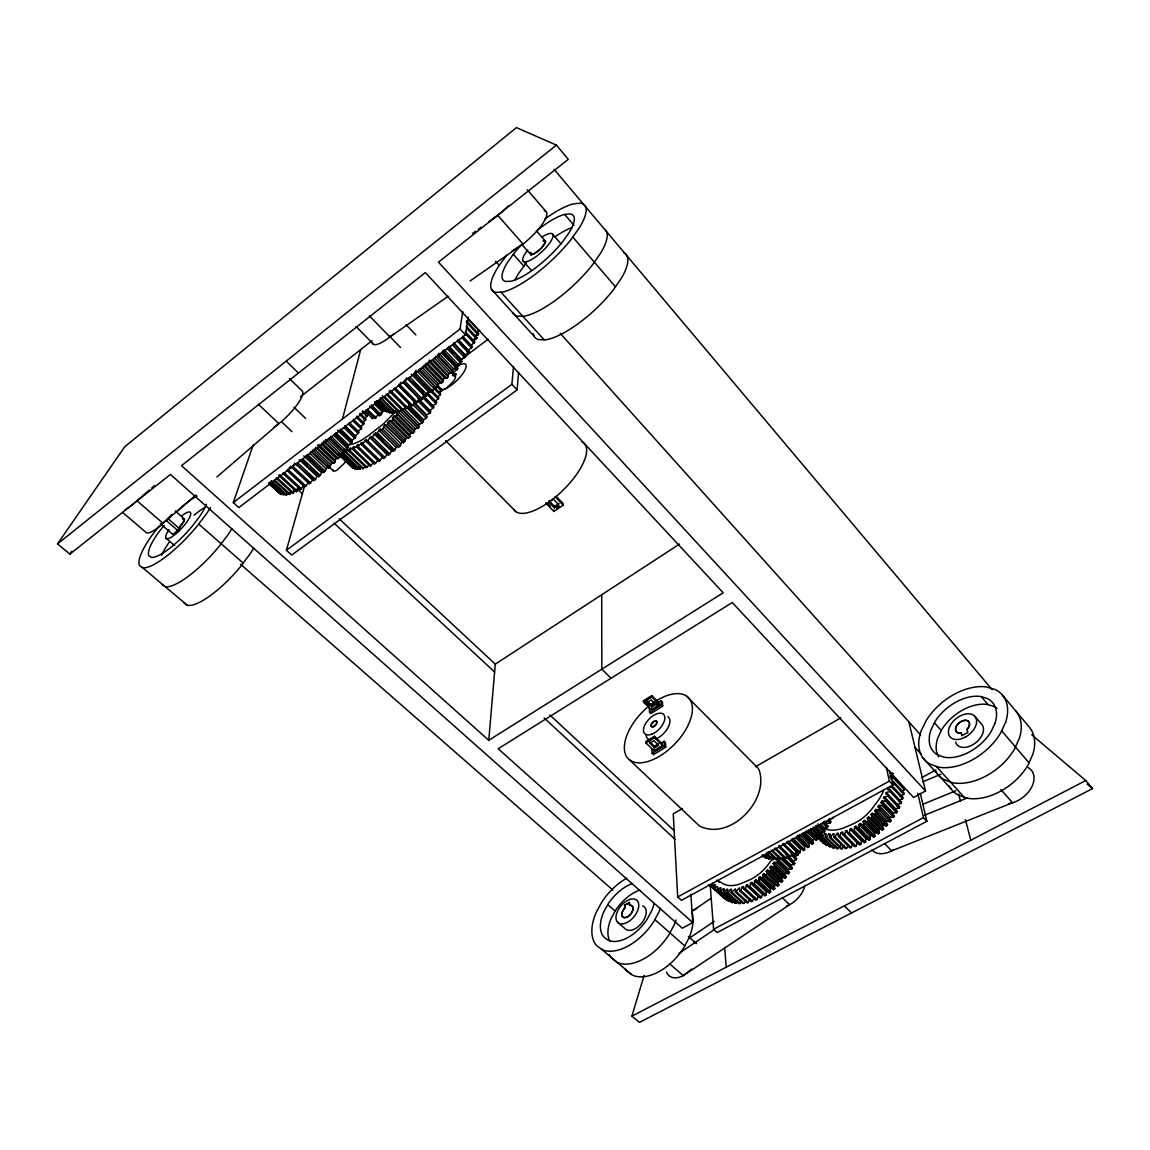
<?xml version="1.0" encoding="UTF-8"?>
<svg xmlns="http://www.w3.org/2000/svg" width="1150" height="1150" viewBox="0 0 1150 1150"><rect width="100%" height="100%" fill="white"/><g stroke="black" fill="none" stroke-linecap="round" stroke-linejoin="round"><path stroke-width="1.5" d="M791.66 839.126L803.347 850.626L804.655 849.792L804.655 846.587L795.34 837.387M629.467 759.834L699.372 825.901C729.891 841.714 770.256 799.868 758.856 769.221M749.8 899.113L748.262 902.621L747.026 902.879L735.31 891.983L735.382 888.864L731.069 892.601L731.501 889.281L730.293 889.338L728.151 892.745L727.016 892.731L727.792 889.324L726.656 889.238L724.27 892.515L723.206 892.371L724.313 888.907L723.264 888.677L720.648 891.811L719.67 891.523L721.107 888.044L720.13 887.685L717.327 890.632L716.45 890.215C719.627 886.305 716.939 885.198 714.366 889.008L713.575 888.447L715.587 885.069L714.84 884.436L711.764 886.938L711.088 886.262L713.345 882.984M735.31 891.983L739.407 887.857L739.694 890.876L740.959 890.474L742.196 886.966L743.518 886.477L744.165 889.295L745.459 888.749L746.35 885.284L747.687 884.666L748.679 887.239L749.973 886.578L750.519 883.2L751.841 882.452L764.879 895.764L766.159 894.988L766.317 891.811L754.644 880.785L755.996 879.894L769.307 892.903L770.543 892.012L770.356 888.907L758.698 877.867L759.963 876.889L773.605 889.654L774.812 888.648L774.252 885.744L762.608 874.69L763.83 873.612L777.731 886.061L778.881 884.968L777.961 882.294L766.346 871.211L767.496 870.047L770.026 871.053L781.641 882.165L782.704 881.001L781.439 878.6L769.853 867.488L770.917 866.252L773.691 866.899L785.277 878.025L786.255 876.803L784.702 874.733L773.145 863.607L774.151 862.27L777.041 862.529L788.598 873.684L789.489 872.404L777.328 860.689M766.159 894.988L754.472 883.976L754.644 880.785M545.704 503.039L553.869 511.434L563.184 505.166L563.27 503.714L556.284 496.484M900.824 791.674L904.403 789.748L904.475 788.512L893.406 776.609L889.928 777.084M904.403 789.748L893.32 777.846L893.406 776.609M553.869 511.434L553.969 509.982M554.444 507.883L554.53 506.446L548.938 500.667L548.837 502.119L554.444 507.883L558.886 504.879L553.294 499.1L548.837 502.119M848.341 845.02L846.587 848.456L845.293 848.614L833.851 837.085L834.095 833.779L832.773 833.879L830.659 837.329L829.409 837.358L830.041 833.937L828.791 833.894L826.39 837.258L825.211 837.143L826.203 833.664L825.024 833.477L822.365 836.682L821.273 836.424L822.609 832.916L821.531 832.6L819.619 834.613M402.112 441.988L399.999 445.941L398.561 447.192L397.454 446.027L393.53 451.332L376.266 434.369L380.233 429.036L381.311 430.158L382.749 428.907L384.919 424.968L403.578 442.736L406.64 437.704L408.509 438.064L409.889 436.684L409.673 434.686L392.538 417.594L393.947 416.156L396.132 416.056L398.259 411.556L400.761 411.053L417.881 428.231L419.146 426.794L403.506 410.823M488.764 740.312L723.206 592.796L425.313 272.579L181.513 465.678L488.764 740.312L495.276 664.154L339.135 518.751M304.621 485.803L286.408 550.261L291.726 555.048L517.069 389.893L518.592 372.413M900.206 796.447L903.814 794.19L904.029 792.896L892.932 781.008L892.702 782.302L903.814 794.19M286.408 550.261L511.879 384.359L513.547 366.491M384.919 424.968L386.342 425.673L389.476 420.641L391.302 420.957L408.509 438.064M833.851 837.085L835.144 836.913L836.913 833.477L838.336 833.218L838.451 836.323L839.802 836.007L841.283 832.456L842.677 832.068L843.194 835.058L844.56 834.613L845.681 831.076L847.104 830.544L847.996 833.319L849.376 832.744L850.137 829.265L851.546 828.589L852.826 831.119L864.239 842.777L865.605 842.073L865.95 838.695L854.565 827.037L855.974 826.232L868.997 840.176L870.349 839.356L870.306 836.179L858.935 824.492L860.358 823.544L873.655 837.171L874.963 836.237L874.546 833.161L863.19 821.431L864.512 820.41L866.798 822.034L878.154 833.779L879.405 832.744L878.6 829.883L867.273 818.139L868.523 817.018L871.111 818.283L882.452 830.056L883.631 828.949L882.452 826.318L871.139 814.545L872.318 813.352L875.164 814.258L886.477 826.059L887.57 824.866L886.032 822.509L874.733 810.721L875.826 809.442L878.902 809.974L890.186 821.804L891.193 820.554L889.338 818.541L890.344 817.19L893.55 817.363L894.441 816.069L880.986 802.499L881.849 801.148L885.284 800.917L896.511 812.777L897.273 811.454L886.061 799.595L883.559 798.229L884.292 796.849L887.843 796.246L888.49 794.909L885.73 793.888L886.334 792.508L889.942 791.545L890.459 790.208L887.469 789.561L887.929 788.196L891.566 786.873L891.94 785.551L903.081 797.453L902.707 798.776L899.07 800.055L898.61 801.435M865.605 842.073L854.191 830.415L854.565 827.037M800.055 852.567L788.368 841.096L787.046 841.814L798.732 853.286L800.055 852.567L800.443 849.232L791.114 840.046M311.061 451.777L328.814 468.064L331.976 463.033L333.673 463.364L335.038 461.998L334.938 460.014L318.593 444.418M253.201 444.949L233.292 502.593L238.855 507.581L465.448 334.851L468.122 317.113M748.679 887.239L760.394 898.222L763.528 893.435L764.879 895.764M233.292 502.593L460.014 329.058L462.789 311.391M426.995 362.825L443.181 379.586L443.181 381.699L438.452 383.942L438.035 386.457L436.54 387.766L435.189 386.831L418.974 370.142M455.802 368.561L459.598 364.493M382.332 457.254L378.925 461.596L361.632 444.791L362.149 442.333L357.118 447.408L374.411 464.154L378.666 459.598M847.996 833.319L859.424 844.948L860.804 844.373L861.537 840.894L862.946 840.233M795.412 854.91L783.711 843.467L782.388 844.071L794.089 855.499L795.412 854.91L796.159 851.474L797.539 850.799M476.905 333.371L479.679 330.266M744.165 889.295L755.881 900.234L759.374 895.634M342.427 419.06L360.712 349.571M325.306 471.27L307.596 454.523L306.173 455.788L323.897 472.521L327.448 467.317M439.214 393.257L442.003 390.166L437.244 385.264M416.171 370.185L413.784 374.21L431.308 392.179L435.189 386.831M1031.723 734.807L1085.773 780.548L1092.5 788.627L639.457 1022.393L631.882 1016.154L644.129 975.372M843.194 835.058L854.622 846.644L855.988 846.213L857.095 842.677L858.504 842.159M794.19 857.857L798.488 854.004L794.679 850.267M789.446 857.282L793.241 852.783M363.572 419.592L367.482 415.567L362.595 410.751M357.118 447.408L358.053 444.604L352.892 449.535L370.156 466.224L373.118 463.191M739.694 890.876L751.41 901.801L755.219 897.417M475.654 336.95L478.644 333.831L466.555 320.85M320.376 475.525L302.651 458.836L301.243 460L318.967 476.689L322.906 471.371L323.897 472.521M897.273 811.454L894.772 810.074L895.505 808.694L899.041 808.119L899.688 806.783L896.914 805.747L897.503 804.367L901.111 803.433L901.614 802.096L890.459 790.208M178.753 527.965L184.201 520.648L184.23 518.822L182.606 518.909L184.331 518.866L183.626 521.827L177.776 530.495L172.744 534.376M369.596 406.051L379.529 415.912L381.196 414.647L383.108 411.111L384.934 411.283L375.001 401.393M437.891 396.879L440.766 393.904L433.607 386.544M427.584 395.14L410.047 377.214L408.552 378.364L426.104 396.276L430.373 390.842L431.308 392.179M783.236 857.598L790.913 865.044L794.161 864.584L794.822 863.262L792.364 862.141L796.878 858.619L790.51 852.394M774.338 848.341L784.889 858.576L786.183 858.259L787.592 854.824L779.413 846.846M838.451 836.323L849.893 847.881L851.244 847.579L852.696 844.028M363.228 422.309L366.131 419.276L360.007 413.238M352.892 449.535L354.186 446.488L348.967 451.174L366.217 467.791L369.251 464.887M278.573 475.295L296.298 491.711L297.634 488.649M361.632 444.791L366.491 439.516L366.361 441.729L367.741 440.766L370.976 436.368L371.263 438.236L388.542 455.156L392.811 449.794L390.353 447.379M371.263 438.236L375.576 432.86L382.964 440.119M472.65 341.766L477.077 337.769L466.152 326.068M315.488 479.464L297.735 462.817L296.355 463.896L314.094 480.527L315.488 479.464L316.94 476.316L299.244 459.684M833.247 817.161L832.614 818.498L829.208 819.116L828.489 820.496L830.875 821.804L830.128 823.127L826.908 823.386L824.607 821.057M434.729 401.781L439.012 397.972L431.825 390.598M405.993 378.925L403.406 382.174L420.957 400.013L422.424 398.993L424.048 395.686L406.554 377.832M826.908 823.386L826.045 824.78L828.086 826.404L827.224 827.698L824.076 827.583L820.611 824.09M771.075 850.324L780.447 859.395L781.698 859.208L783.466 855.715M357.621 424.724L360.079 427.139L364.277 423.329L356.902 416.084M348.967 451.174L350.635 447.911L345.417 452.295L362.624 468.841L365.7 466.109M276.086 478.127L292.517 493.307L294.199 490.044M365.096 440.436L383.654 458.591L388.226 453.244L384.531 449.636M731.069 892.601L742.785 903.469L743.978 903.339L745.775 899.961M290.418 466.224L309.336 483.978L313.893 478.644L310.112 475.079M468.05 343.246L470.494 345.848L474.979 342.039L465.232 331.631M790.913 865.044L790.165 866.396L792.35 867.876L791.574 869.184L788.44 869.271L776.911 858.116L776.049 859.452L777.932 861.249L777.041 862.529M291.597 467.403L294.17 464.212M366.103 409.903L374.799 418.485L375.993 416.343M424.019 397.339L432.443 405.921L436.037 403.636L436.77 402.342L427.153 392.495M401.149 382.375L398.403 385.566L415.969 403.348L420.066 398.59M350.319 424.034L357.722 431.279L361.201 428.964L361.963 427.671L353.323 419.218M345.417 452.295L347.415 448.859L342.254 452.884M885.284 800.917L886.061 799.595M767.984 851.805L776.178 859.711L777.386 859.668L779.441 856.232M289.714 467.374L287.011 470.494L304.75 487.025L308.804 482.368M829.409 837.358L840.851 848.858L842.102 848.844L844.201 845.394M893.55 817.363L882.294 805.518L879.089 805.359L878.083 806.725L891.193 820.554M458.088 339.782L467.878 350.161L471.558 347.947L472.377 346.596L462.602 336.188M788.598 873.684L785.709 873.396L784.702 874.733M727.016 892.731L738.731 903.569L739.867 903.584L741.276 901.327M773.878 856.98L767.309 865.691A33.019 20.341 -46.9 0 1 749.584 879.923L740.629 883.689A32.948 20.24 -47.1 0 1 723.796 884.091L717.945 880.742L719.785 882.452A32.804 20.111 -47.2 0 1 717.111 880.066M428.792 411.7L434.053 406.956L423.2 395.887M896.511 812.777L893.076 812.978L892.227 814.329L894.441 816.069M327.937 438.998L359.433 469.372L360.913 467.058M458.275 339.667L469.315 351.382L463.824 356.141M393.616 388.513L411.154 406.238L412.505 405.461L414.848 401.824L398.59 385.351M353.999 437.029L359.174 432.271L349.269 422.611M270.983 481.045L286.091 494.946L287.629 492.574M452.482 375.489L454.049 373.865L453.158 372.643L458.016 368.618L455.659 366.16M788.44 869.271L787.577 870.593L789.489 872.404M343.002 451.72L344.511 449.406L343.663 449.449M351.411 440.809L355.982 437.072L344.799 426.19M282.656 473.139L300.394 489.598L304.046 485.271M69.891 554.099L170.43 474.461L682.281 928.194L692.688 922.602L498.18 748.736L732.248 602.514L913.589 797.453L925.52 791.013L438.452 262.171L568.273 159.347L556.413 145.116L516.422 127.607L124.775 446.717L57.5 543.921L69.891 554.099L71.904 551.152M379.442 400.732L391.891 413.152L393.559 410.708M882.294 805.518L883.186 804.209M340.759 454.121L356.673 469.387L358.369 466.957M414.518 402.514L426.636 414.791L429.927 413.166L430.905 411.772L417.579 398.231M766.288 853.904L772.139 859.553L773.26 859.654L774.827 857.426M389.074 391L406.611 408.652L410.521 404.268L404.283 397.957M413.971 403.19L427.34 416.717L426.247 418.14L422.036 420.886L408.652 407.402M825.211 837.143L836.639 848.599L837.818 848.729L840.204 845.394M296.298 491.711L299.23 488.678M737.553 901.154L735.971 903.339L734.908 903.181L723.206 892.371M824.076 827.583L823.127 828.891L824.909 830.875L823.946 832.126L820.985 831.637L815.206 825.844M506.532 255.357L498.64 266.196A62.862 18.184 -42.8 0 0 495.434 292.316L502.306 292.129A62.862 18.184 -42.8 0 0 571.219 239.286L579.284 227.887A62.862 18.184 -42.8 0 0 579.945 203.133L572.484 204.082A62.862 18.184 -42.8 0 0 545.071 218.888M374.799 418.485L378.767 414.402L371.335 407.028M456.536 356.902L460.244 360.798L465.793 356.342L453.488 343.332M334.938 460.014L336.332 458.577L338.402 458.505L339.724 457.082L339.236 455.457L342.959 453.517L344.209 452.079L343.332 450.843L347.271 448.486L348.45 447.034L347.185 446.186L352.389 442.017L339.926 429.927M386.098 394.234L402.356 410.564L406.467 406.266M164.062 525.378L158.369 532.694A42.334 10.867 -47.1 0 0 148.982 555.924L151.498 557.391A42.334 10.867 -47.1 0 0 192.352 526.01L198.821 517.586A42.334 10.867 -47.1 0 0 206.526 504.261M158.858 526.441L152.188 535.009A55.876 14.346 -47.1 0 0 139.61 565.757L142.873 567.769A55.876 14.346 -47.1 0 0 197.009 526.254L205.577 515.056A55.876 14.346 -47.1 0 0 210.536 507.495M292.517 493.307L295.521 490.389M878.902 809.974L879.908 808.723L878.039 806.682M764.851 855.528L768.358 858.892L769.408 859.136L771.118 856.994M773.691 866.899L774.683 865.663L773.102 863.549M428.548 361.316L444.719 378.091L446.789 378.192L448.198 376.769L447.781 374.957L449.204 373.463L451.677 373.161L453.028 371.709L452.194 370.271L456.334 368.043L457.614 366.577L456.363 365.527L461.883 361.431L448.299 347.127M418.14 425.529L423.401 421.748L408.782 406.999M382.231 395.686L398.461 411.959L401.652 409.069M821.273 836.424L832.701 847.866L833.793 848.125L835.547 845.997M719.67 891.523L731.357 902.304L732.349 902.606L734.074 900.522M273.973 480.427L289.11 494.385L292.129 491.639M810.635 828.575L817.592 835.518L820.324 836.381L821.387 835.188L819.936 832.902L820.985 831.637M886.032 822.509L887.11 821.244L890.186 821.804M781.439 878.6L782.503 877.364L785.277 878.025M397.181 409.946L383.669 423.703L368.058 435.85A39.776 11.73 -45.2 0 1 351.009 444.374L347.458 445.251M380.003 397.871L394.967 412.821L398.101 410.162M286.091 494.946L289.053 492.444M409.673 434.686L411.082 433.248L413.296 433.205L415.351 428.677L417.881 428.231M762.551 855.528L765.842 858.144L767.654 856.175M875.164 814.258L876.271 813.05L874.733 810.721M770.026 871.053L771.104 869.889L769.853 867.488M391.891 413.152L395.054 410.636M444.719 378.091L443.181 379.586M716.45 890.215L728.137 900.967L729.014 901.399L730.883 899.444M805.805 831.091L816.399 840.406L817.549 839.284L816.443 836.726L817.592 835.518M171.522 514.567A26.522 6.541 -47 0 1 167.972 518.477L158.168 527.447A26.522 6.541 -47 0 1 145.719 532.148L122.561 512.354M356.673 469.387L359.662 467.101M777.961 882.294L779.096 881.144L781.641 882.165M882.452 826.318L883.617 825.125L886.477 826.059M391.302 420.957L392.696 419.563L392.538 417.594M372.011 418.341L374.929 416.444M764.577 854.809L762.608 856.693L761.746 856.189M766.101 874.977L767.237 873.885L766.346 871.211M804.583 832.212L812.705 840.305L813.452 843.108L812.231 844.143L810.089 842.619L808.766 843.683L809.126 846.63L807.861 847.564L796.663 836.467M691.653 968.99L683.287 975.631A21.131 13.139 -51 0 1 666.497 972.038M871.111 818.283L872.304 817.161L871.139 814.545M812.705 840.305L813.927 839.184M365.714 415.337L368.129 413.152M774.252 885.744L775.459 884.681L777.731 886.061M878.6 829.883L879.851 828.776L882.452 830.056M125.106 509.637A26.795 6.095 -46.9 0 0 136.979 500.796L149.155 490.188M151.857 487.83L154.56 485.473M195.917 494.974L163.027 523.322L136.979 500.796M216.904 476.963L278.846 423.631L258.405 404.283M158.168 527.447L163.286 523.049M761.947 878.586L763.154 877.579L762.608 874.69M866.798 822.034L868.063 820.999L867.273 818.139M767.654 890.919L766.317 891.811M57.5 543.921L556.413 145.116M873.655 837.171L871.714 835.245L870.306 836.179M300.481 396.764L371.953 340.759M770.356 888.907L771.607 887.929L773.605 889.654M874.546 833.161L875.854 832.14L878.154 833.779M460.877 359.749L488.118 339.164M488.649 221.921L497.777 215.352A30.202 7.763 -43.1 0 0 508.401 205.778M755.996 879.894L757.62 881.863L758.871 880.958L758.698 877.867M472.592 233.436L475.511 231.351M478.429 229.252L481.347 227.154M862.284 825.441L863.592 824.507L863.19 821.431M448.241 296.24L389.908 336.979L369.438 315.876M470.12 280.959L522.991 244.016A29.857 8.294 -42.9 0 0 543.303 222.626A29.857 8.294 -42.9 0 0 544.209 210.838M804.655 846.587L805.977 845.681L807.861 847.564M691.955 911.289L711.088 898.279M554.53 506.446L558.986 503.441M556.629 508.199L559.288 506.402M688.979 938.4L714.236 921.351M678.931 953.364L714.481 929.459M495.276 664.154L679.564 544.036M889.942 775.848L893.435 773.605M643.468 700.796L651.748 695.606L659.424 703.182L659.525 704.605L651.245 709.766L643.554 702.233L643.468 700.796L648.6 705.827M643.554 702.233L651.834 697.029L651.748 695.606M647.263 702.391L651.216 699.904L655.831 704.447L651.878 706.919L647.263 702.391L647.163 700.954L651.777 705.482L651.878 706.919M651.777 705.482L655.73 703.024L655.831 704.447M656.679 703.398L661.121 700.623L662.386 701.888L662.702 706.172L650.828 713.575L649.549 712.324L649.276 708.026L650.555 709.277M656.664 704.893L659.424 703.182M649.549 712.324L661.437 704.921L661.121 700.623M654.436 736.259L645.883 741.534L645.984 743.058L653.919 750.691L662.472 745.459L662.357 743.935L654.436 736.259L654.537 737.783L662.472 745.459M645.984 743.058L654.537 737.783M753.193 884.767L754.472 883.976M649.808 743.216L653.89 740.701L658.648 745.301L654.566 747.802L649.808 743.216L649.707 741.693M654.566 747.802L654.465 746.278L658.548 743.777M654.925 746.896L657.987 745.013M661.049 743.144L664.111 741.261L665.419 742.541L665.764 747.126L653.488 754.616L652.165 753.351L651.863 748.765M855.974 826.232L857.598 828.489L858.949 827.655L858.935 824.492M652.165 753.351L664.441 745.847L664.111 741.261M800.443 849.232L801.794 848.427M476.086 332.35L478.472 330.956M682.568 808.493L673.253 813.826L677.695 896.971L681.433 900.349L892.917 784.932L889.899 771.118M755.492 766.719L840.822 717.844M511.764 251.217L522.991 244.016L497.777 215.352L491.567 219.822M865.95 838.695L867.359 837.904M961.917 735.54L967.883 732.492L966.891 729.359M890.934 779.154L893.32 777.846M677.695 896.971L889.352 781.123L886.377 767.323M438.624 392.006L442.003 390.166M921.768 777.63L935.956 769.911M692.257 910.929L696.929 908.399M713.589 929.272L923.464 817.607L926.886 821.273L717.197 932.535L713.589 929.272L710.197 884.824M631.882 1016.154L1085.773 780.548M852.826 831.119L854.191 830.415M475.309 335.541L478.644 333.831M473.857 339.149L477.077 337.769M922.731 781.813L940.858 774.238M922.961 804.238L955.808 790.769M924.356 815.321L967.567 797.798M892.184 772.699L889.812 773.26L889.669 772.081M961.299 732.981L960.106 733.168A8.007 5.117 -38.7 0 1 956.556 726.067A8.007 5.117 -38.7 0 1 967.164 720.619A8.007 5.117 -38.7 0 1 967.064 729.617M543.131 240.709L545.1 240.824L545.129 242.765L541.621 247.854L534.046 253.877L531.286 254.667L530.553 252.382L531.099 254.682C537.424 253.259 543.087 247.724 545.402 241.73L543.375 240.609M359.433 469.372L360.309 469.272L343.117 452.769M466.943 351.584L469.315 351.382M822.796 828.244L825.312 828.891A33.896 21.462 -43.5 0 0 843.741 827.885L853.329 823.803A33.983 21.577 -43.3 0 0 871.815 809.025L878.442 800.127A33.968 21.519 -43 0 0 883.66 790.223M350.793 441.571L352.389 442.017M460.244 360.798L461.883 361.431M387.133 412.232L376.553 401.393M422.036 420.886L423.401 421.748M162.021 584.588L165.442 586.73A55.387 15.108 -47.2 0 0 219.506 545.948L227.93 534.779A55.387 15.108 -47.2 0 0 231.869 528.684M184.057 603.089L187.608 605.36A54.898 15.841 -47.3 0 0 241.615 565.297L249.866 554.142A54.898 15.841 -47.3 0 0 253.719 548.047M822.897 842.878L823.688 843.525L816.098 835.949M142.226 567.381L186.904 604.914M601.091 948.865L631.321 974.323M1087.081 784.027L1092.5 788.627M165.959 538.128L174.613 545.56M669.415 963.643L683.287 975.631L789.633 904.676L782.302 897.719M617.55 922.214L625.082 928.697A14.562 8.553 -50.4 0 0 641.988 922.717A14.562 8.553 -50.4 0 0 642.663 905.869M607.717 904.648L615.149 911.073M160.281 523.624L172.327 534.031M167.67 518.348L179.688 528.77M166.664 520.864L178.71 531.3M175.174 510.916L184.575 519.124M198.691 524.069L243.239 563.112M240.58 564.247L612.878 890.086M654.839 919.598L684.768 945.904M688.404 936.517L696.469 943.647A21.131 13.139 -51 0 0 693.594 941.778M708.529 884.867L711.16 887.283M270.365 482.31L284.194 495.032L269.689 482.281M269.387 483.173L281.923 494.701L269.79 484.021M268.827 483.345L280.111 493.853L268.453 483.187M724.227 892.515L735.942 903.325L724.27 892.515M274.893 480.168L290.044 494.141M720.648 891.811L732.349 902.606M717.327 890.632L729.014 901.399M271.788 480.93L286.911 494.845M710.283 884.867L714.164 888.447M716.738 890.819L721.179 895.174M709.55 884.465L726.024 899.746L711.088 886.262M711.764 886.938L723.408 897.661L722.732 896.986M279.709 474.734L297.433 491.151M728.151 892.745L739.867 903.584M277.136 477.71L293.566 492.904M283.877 472.434L301.616 488.908M297.203 488.951L302.464 493.839M334.046 523.121L494.601 672.003M544.122 717.931L675.151 839.414M732.262 892.472L743.978 903.339M740.959 890.474L752.675 901.399M288.291 469.66L306.044 486.191M549.887 714.998L674.116 830.659M736.546 891.71L748.262 902.621M745.459 888.749L757.16 899.717M292.934 466.44L310.687 483.043M742.196 886.966L753.897 897.891M749.973 886.578L761.674 897.561M746.35 885.284L758.037 896.253M294.788 463.091L312.484 479.679M751.841 882.452L754.443 884.882M303.212 460.891L307.007 464.471M310.787 468.036L318.967 476.689M750.519 883.2L762.206 894.182M306.504 455.874L322.906 471.371M757.62 881.863L769.307 892.903M303.772 455.932L321.454 472.621M309.609 453.114L325.996 468.639M758.871 880.958L770.543 892.012M314.137 448.902L330.51 464.471M763.154 877.579L774.812 888.648M312.527 449.952L330.208 466.742M281.707 421.906L291.985 431.667M327.98 465.822L333.112 470.709M311.118 451.274L328.814 468.064M759.963 876.889L771.607 887.929M767.237 873.885L778.881 884.968M317.386 445.165L335.038 461.998M317.271 447.753L333.673 463.364M763.83 873.612L775.459 884.681M315.618 447.465L331.976 463.033M771.104 869.889L782.704 881.001M323.38 441.427L339.724 457.082M322.043 442.851L338.402 458.505M767.496 870.047L779.096 881.144M321.252 444.159L336.332 458.577M762.335 854.766L765.842 858.144M294.069 407.33L305.569 418.384M341.493 454.149L357.42 469.43M770.917 866.252L782.503 877.364M325.522 439.559L340.558 453.991M339.092 453.848L354.976 469.071L338.488 453.661M339.034 454.71L352.993 468.194L339.135 455.026M324.171 441.039L339.236 455.457M333.5 435.203L347.271 448.486M766.245 852.869L773.26 859.654M650.9 742.842L654.465 746.278M774.151 862.27L785.709 873.396M330.841 436.109L344.583 449.348M346.394 452.022L363.616 468.596M764.721 854.622L769.408 859.136M329.561 437.604L343.332 450.843M774.683 865.663L786.255 876.803M329.159 437.604L344.209 452.079M354.071 448.974L371.335 465.678M335.886 432.659L348.364 444.705M769.178 851.747L777.386 859.668M334.693 433.751L348.45 447.034M334.707 434.139L347.185 446.186M350.06 450.757L367.296 467.389M385.494 411.01L376.036 401.566M289.412 378.58L301.861 390.669A27.054 6.943 -45.7 0 1 295.809 406.467A27.054 6.943 -45.7 0 1 274.016 427.052M340.716 429.223L351.9 440.076M358.383 446.703L375.676 463.464M782.115 857.943L792.35 867.876M339.595 430.732L349.557 440.378M772.326 850.137L781.698 859.208M664.441 745.847L665.764 747.126M780.045 858.015L791.574 869.184M337.568 430.158L351.296 443.44M778.909 847.018L792.997 860.761M785.881 854.565L794.822 863.262M345.058 425.96L354.962 435.606M362.969 443.957L380.262 460.776M360.769 443.152L365.7 447.939M375.547 457.513L378.005 459.899M786.499 857.124L794.161 864.584M343.793 427.599L354.991 438.481M775.646 848.01L786.183 858.259M286.206 361.1L298.454 373.06M367.741 440.766L385.034 457.643M611.067 678.212L601.824 669.185L601.709 594.78M844.316 905.884L851.561 912.956M791.243 854.967L796.332 859.941M348.393 423.962L358.311 433.636M779.068 845.408L790.769 856.822M786.816 842.318L796.159 851.474M372.686 437.158L389.965 454.106M795.527 852.826L798.071 855.312M352.561 420.512L361.201 428.964M369.538 437.402L386.774 454.279M377.703 433.191L394.967 450.182M374.109 434.01L391.345 450.929M356.284 417.292L363.659 424.537M661.437 704.921L662.702 706.172M380.233 429.036L398.561 447.192M651.834 697.029L659.525 704.605M362.25 411.772L367.137 416.588M792.968 838.292L804.655 849.792M378.738 430.287L395.959 447.264M359.519 414.374L365.643 420.397M367.411 409.357L376.107 417.967M797.467 835.101L809.126 846.63M383.381 426.348L400.588 443.354M365.168 411.341L372.6 418.686M382.749 428.907L399.999 445.941M802.973 832.701L813.452 843.108M371.263 404.786L381.196 414.647M388.01 422.036L405.188 439.084M801.751 833.75L812.231 844.143M801.952 834.541L810.089 842.619M387.78 424.35L405.001 441.427M799.466 834.454L808.766 843.683M386.342 425.673L403.578 442.736M377.257 402.471L384.373 409.285M807.099 831.148L816.399 840.406M392.696 419.563L409.889 436.684M374.44 402.486L383.108 411.111M374.857 404.455L382.289 411.844M389.476 420.641L406.64 437.704M380.952 397.656L395.916 412.62M818.656 835.633L830.07 847.047L817.65 835.245M397.483 414.632L414.632 431.796M816.557 835.374L826.692 845.509L815.666 834.857M396.132 416.056L413.296 433.205M379.026 399.438L392.725 413.109M809.485 829.768L816.443 836.726M393.947 416.156L411.082 433.248M808.263 830.012L817.549 839.284M377.559 400.674L389.965 413.066L376.869 400.588M826.333 837.243L837.818 848.729M384.546 396.577L399.539 411.614M815.307 828.259L819.936 832.902M813.28 827.066L821.387 835.188M398.259 411.556L415.351 428.677M822.365 836.682L833.793 848.125M812.202 828.259L820.324 836.381M396.908 413.022L414.014 430.143M828.791 833.894L831.062 836.194M817.981 823.903L824.909 830.875M830.659 837.329L842.102 848.844M404.786 409.342L419.405 424.034M817.003 825.154L823.946 832.126M387.277 393.717L403.549 410.061M402.04 409.601L419.146 426.794M686.392 695.98L758.367 768.502M823.472 821.732L828.086 826.404M445.567 440.594L516.062 511.793M823.731 822.451L826.045 824.78M408.667 404.642L423.243 419.362M822.609 823.041L827.224 827.698M835.144 836.913L846.587 848.456M390.339 390.339L407.876 408.006M406.367 407.215L422.223 423.186M827.827 820.798L830.128 823.127M839.802 836.007L851.244 847.579M412.879 404.628L426.247 418.14M836.913 833.477L839.198 835.791M394.953 387.723L412.505 405.461M403.075 382.504L419.319 399.036M417.666 398.015L429.741 410.277M417.795 400.861L429.927 413.166M844.56 834.613L855.988 846.213M399.826 384.632L417.378 402.442M828.575 819.476L830.875 821.804M841.283 832.456L850.411 841.714M356.069 326.499L373.664 344.454M422.323 397.239L433.205 408.308M849.376 832.744L860.804 844.373M404.872 381.124L422.424 398.993M845.681 831.076L857.095 842.677M411.341 374.167L428.835 392.078M427.613 395.025L436.037 403.636M413.066 381.8L423.071 392.021M850.137 829.265L861.537 840.894M858.949 827.655L870.349 839.356M415.279 372.959L432.802 390.942M857.598 828.489L868.997 840.176M414.129 374.196L438.423 399.194M863.592 824.507L874.963 836.237M389.404 336.044L400.516 347.501M441.269 389.505L420.526 368.417L419.031 369.739L436.54 387.766M436.942 386.299L441.701 391.201M860.358 823.544L871.714 835.245M546.983 502.794L550.476 506.388M417.421 371.464L440.321 395.039M424.235 365.01L441.715 383.079M864.512 820.41L875.854 832.14M423.775 365.815L439.976 382.562M884.508 843.482L891.638 850.856L1012.532 802.758L1000.946 789.604M422.251 367.224L438.452 383.942M868.523 817.018L879.851 828.776M555.019 496.714L563.184 505.166M868.063 820.999L879.405 832.744M425.716 363.616L443.181 381.699M432.874 359.447L447.781 374.957M872.304 817.161L883.631 828.949M432.012 359.936L448.198 376.769M429.338 360.079L446.789 378.192M437.316 354.746L452.194 370.271M876.271 813.05L887.57 824.866M438.121 356.141L453.028 371.709M406.065 324.717L415.883 334.966M451.504 372.126L455.184 375.964M435.505 356.313L451.677 373.161M872.318 813.352L883.617 825.125M434.312 357.952L449.204 373.463M441.499 352.403L456.378 367.986L441.456 352.461M454.652 367.727L457.01 370.185M875.826 809.442L887.11 821.244M438.696 353.223L453.546 368.762M447.091 348.594L460.69 362.897M879.089 805.359L890.344 817.19M444.044 349.758L459.396 365.571M442.736 350.98L457.614 366.577M442.764 351.282L456.363 365.527M881.849 801.148L893.076 812.978M449.089 346.322L461.409 359.303M880.986 802.499L887.728 809.6M447.911 347.832L452.841 353.021M884.292 796.849L895.505 808.694M453.876 342.93L464.916 354.617M889.166 804.152L894.772 810.074M452.396 344.784L464.715 357.794M886.334 792.508L899.688 806.783M887.843 796.246L899.041 808.119M457.298 341.076L468.352 352.791M887.929 788.196L891.264 791.746M893.492 794.118L899.07 800.055M889.942 791.545L901.111 803.433M461.768 337.525L471.558 347.947M891.365 786.284L894.7 789.834M891.566 786.873L902.707 798.776M465.75 334.204L474.289 343.318M460.014 329.058L465.448 334.851M511.879 384.359L517.069 389.893M466.138 321.942L478.242 334.923M466.814 328.555L476.531 338.963M889.352 781.123L892.917 784.932M468.582 319.585L479.435 331.243M491.553 289.469L534.232 336.389M915.256 747.673L921.15 754.17M500.954 292.172L544.122 339.782M923.048 758.051L950.834 788.684M936.287 766.389L964.232 797.309M495.578 261.309L499.172 265.305M560.266 333.385L920.589 734.936M513.346 254.337L523.868 266.182M934.404 722.789L941.289 730.566M523.049 260.964L531.386 270.365M521.812 244.447L531.242 255.142M820.41 840.377L821.071 841.124M536.418 230.848L545.804 241.615M552.647 234.169L561.128 243.987M975.042 716.536L981.913 724.514A16.043 10.35 -38.6 0 1 974.165 743.906A16.043 10.35 -38.6 0 1 955.607 742.052M572.801 237.058L615.48 286.824M527.246 189.693L546.293 211.844M1001.65 730.811L1029.034 762.852M564.707 214.475L573.994 225.357M981.309 696.684L988.094 704.663M554.113 169.352L991.976 689.454M1002.211 694.844L1029.02 726.786A49.881 33.034 -38.2 0 1 1032.901 754.17L1028.086 764.951A49.881 33.034 -38.2 0 1 965.943 797.971L957.217 794.549A49.881 33.034 -38.2 0 1 949.023 785.766M818.369 837.488L818.901 838.35M718.923 891.423L719.368 892.299M392.811 449.794L393.53 451.332M375.576 432.86L376.266 434.369M425.572 394.565L426.104 396.276M962.047 735.698L961.156 732.823L959.962 733.01A8.007 5.117 -38.7 0 1 956.412 725.909A8.007 5.117 -38.7 0 1 967.035 720.461A8.007 5.117 -38.7 0 1 966.92 729.459M958.626 794.147L960.437 800.975M965.411 819.749L970.83 840.219M908.845 721.841L925.52 791.013M920.302 793.414L926.886 821.273M917.743 793.241L923.464 817.607M388.226 453.244L388.542 455.156M313.893 478.644L314.094 480.527M724.629 947.528L726.254 967.164M651.159 708.328L651.245 709.766M653.818 749.153L653.919 750.691M690.906 894.182L692.688 922.602M420.857 398.001L420.957 400.013M804.986 885.327A21.419 13.814 -47 0 1 786.499 906.071M894.082 849.419A22.051 14.619 -43 0 1 871.959 849.778M1028.186 767.639A23.23 15.827 -37.8 0 1 1031.334 787.707A23.23 15.827 -37.8 0 1 1008.464 803.606M676.042 920.029A45.655 27.054 -50.5 0 1 674.36 924.499L668.84 934.878A45.655 27.054 -50.5 0 1 617.449 962.507L611.714 958.309A45.655 27.054 -50.5 0 1 609.284 954.673M660.546 908.241A45.986 26.752 -50.3 0 1 659.352 911.217L653.746 921.639A45.986 26.752 -50.3 0 1 602.212 949.67L596.534 945.53A45.986 26.752 -50.3 0 1 596.606 911.504L602.14 901.571A45.986 26.752 -50.3 0 1 626.707 878.183M654.019 903.469A34.831 20.269 -50.3 0 1 651.461 911.26L647.234 919.109A34.831 20.269 -50.3 0 1 608.336 940.341L604.009 937.236A34.831 20.269 -50.3 0 1 603.937 911.476L608.134 903.9A34.831 20.269 -50.3 0 1 632.428 883.516M610.003 941.462A34.716 20.384 -50.4 0 1 611.398 917.901L615.552 910.34A34.716 20.384 -50.4 0 1 639.788 890.042M691.754 911.159A45.324 27.341 -50.6 0 1 689.137 937.581L683.704 947.931A45.324 27.341 -50.6 0 1 632.457 975.157L626.664 970.902A45.324 27.341 -50.6 0 1 624.939 968.559M1015.723 710.944A50.269 32.732 -38.5 0 1 1019.389 738.271L1014.501 749.081A50.269 32.732 -38.5 0 1 952.071 782.633L943.388 779.283A50.269 32.732 -38.5 0 1 935.266 770.586M938.659 756.916A38.238 24.668 -38.6 0 1 937.897 737.653L941.649 729.804A38.238 24.668 -38.6 0 1 987.433 704.461L994.204 706.56A38.238 24.668 -38.6 0 1 997.007 708.357M656.133 700.896A42.881 22.756 -45.9 0 1 689.123 723.005A42.881 22.756 -45.9 0 1 630.631 760.639A42.881 22.756 -45.9 0 1 654.695 701.816M667.949 716.68A14.979 7.949 -45.9 0 1 667.891 727.893A14.979 7.949 -45.9 0 1 655.572 739.076M650.066 739.838A14.979 7.949 -45.9 0 1 646.171 735.123M651.964 723.652A3.666 1.941 -45.9 0 1 656.794 721.553A3.666 1.941 -45.9 0 1 654.019 726.527A3.666 1.941 -45.9 0 1 651.533 724.414M394.019 333.558A28.046 7.475 -44.5 0 1 372.413 342.944M382.706 411.527A9.545 2.817 -45.1 0 1 380.866 413.066M379.098 414.273A9.545 2.817 -45.1 0 1 377.516 415.064M605.518 230A62.244 19.104 -42.7 0 1 600.702 253.029L592.811 264.428A62.244 19.104 -42.7 0 1 524.127 316.221L517.141 316.192A62.244 19.104 -42.7 0 1 513.101 313.159M623.875 252.727A61.626 19.981 -42.6 0 1 621.69 277.668L613.956 289.067A61.626 19.981 -42.6 0 1 545.531 339.839L538.416 339.595A61.626 19.981 -42.6 0 1 533.312 333.744M521.482 244.907A47.624 13.771 -42.8 0 0 513.921 253.518L507.926 261.783A47.624 13.771 -42.8 0 0 505.727 281.463L510.988 281.247A47.624 13.771 -42.8 0 0 562.925 241.356L569.02 232.76A47.624 13.771 -42.8 0 0 569.753 213.871L564.161 214.533A47.624 13.771 -42.8 0 0 536.633 230.848M515.157 279.666A47.38 14.116 -42.8 0 1 518.521 273.643L524.443 265.377A47.38 14.116 -42.8 0 1 526.441 262.947M554.918 236.886A47.38 14.116 -42.8 0 1 571.852 227.628M542.297 236.842A19.981 5.779 -42.8 0 1 551.367 240.393A19.981 5.779 -42.8 0 1 528.684 260.949A19.981 5.779 -42.8 0 1 527.649 250.111M176.913 511.491A42.334 10.867 -47.1 0 1 197.096 496.038M161.561 555.263A42.148 11.155 -47.2 0 1 169.309 542.096M194.048 515.243A42.148 11.155 -47.2 0 1 204.757 507.394M181.93 515.703A17.753 4.557 -47.1 0 1 189.52 517.586A17.753 4.557 -47.1 0 1 171.163 537.251A17.753 4.557 -47.1 0 1 169.021 529.532M582.13 442.017A48.314 18.759 -44.1 0 1 563.428 489.842A48.314 18.759 -44.1 0 1 513.806 509.421M457.801 365.93A17.638 5.477 -44.3 0 1 462.401 374.167A17.638 5.477 -44.3 0 1 440.809 389.289M454.868 373.621A4.312 1.337 -44.3 0 1 454.94 376.409M453.215 375.777A9.703 3.019 -44.4 0 1 453.517 381.268L446.531 388.067A9.703 3.019 -44.4 0 1 440.996 388.7M346.322 459.813A9.372 2.817 -45.8 0 1 344.396 463.148L337.683 469.689A9.372 2.817 -45.8 0 1 332.982 469.804M1005.661 722.099L1000.673 732.938A50.672 32.416 -38.7 0 1 937.997 767.036L929.329 763.773A50.672 32.416 -38.7 0 1 921.15 730.911L926.167 720.59A50.672 32.416 -38.7 0 1 986.413 686.938L995.383 689.612A50.672 32.416 -38.7 0 1 1005.661 722.099M995.009 723.206L991.228 731.371A38.381 24.552 -38.7 0 1 943.963 757.174L937.365 754.759A38.381 24.552 -38.7 0 1 930.982 729.891L934.777 722.027A38.381 24.552 -38.7 0 1 980.648 696.483L987.419 698.553A38.381 24.552 -38.7 0 1 995.009 723.206M629.337 902.491L624.579 905.122L624.637 908.155A7.274 4.226 -50.3 0 0 622.898 917.139A7.274 4.226 -50.3 0 0 631.594 912.697A7.274 4.226 -50.3 0 0 630.286 905.165L629.395 905.251L629.337 902.491M629.481 902.621L624.738 905.251L624.781 908.184A7.274 4.226 -50.3 0 0 623.056 917.269A7.274 4.226 -50.3 0 0 631.738 912.827A7.274 4.226 -50.3 0 0 630.43 905.309L629.539 905.381L629.481 902.621M965.382 737.078L961.688 738.688A16.1 10.293 -38.7 0 1 950.087 725.751A16.1 10.293 -38.7 0 1 973.834 715.386A16.1 10.293 -38.7 0 1 965.382 737.078M630.071 899.386L627.124 900.651A14.619 8.496 -50.3 0 0 617.148 921.711A14.619 8.496 -50.3 0 0 636.252 913.488A14.619 8.496 -50.3 0 0 630.071 899.386M652.021 734.102A13.513 7.13 -45.9 0 0 664.312 715.386A13.513 7.13 -45.9 0 0 646.128 722.717A13.513 7.13 -45.9 0 0 652.021 734.102M653.272 726.512A3.666 1.941 -45.9 0 0 656.621 721.438A3.666 1.941 -45.9 0 0 651.691 723.408A3.666 1.941 -45.9 0 0 653.272 726.512"/></g></svg>
